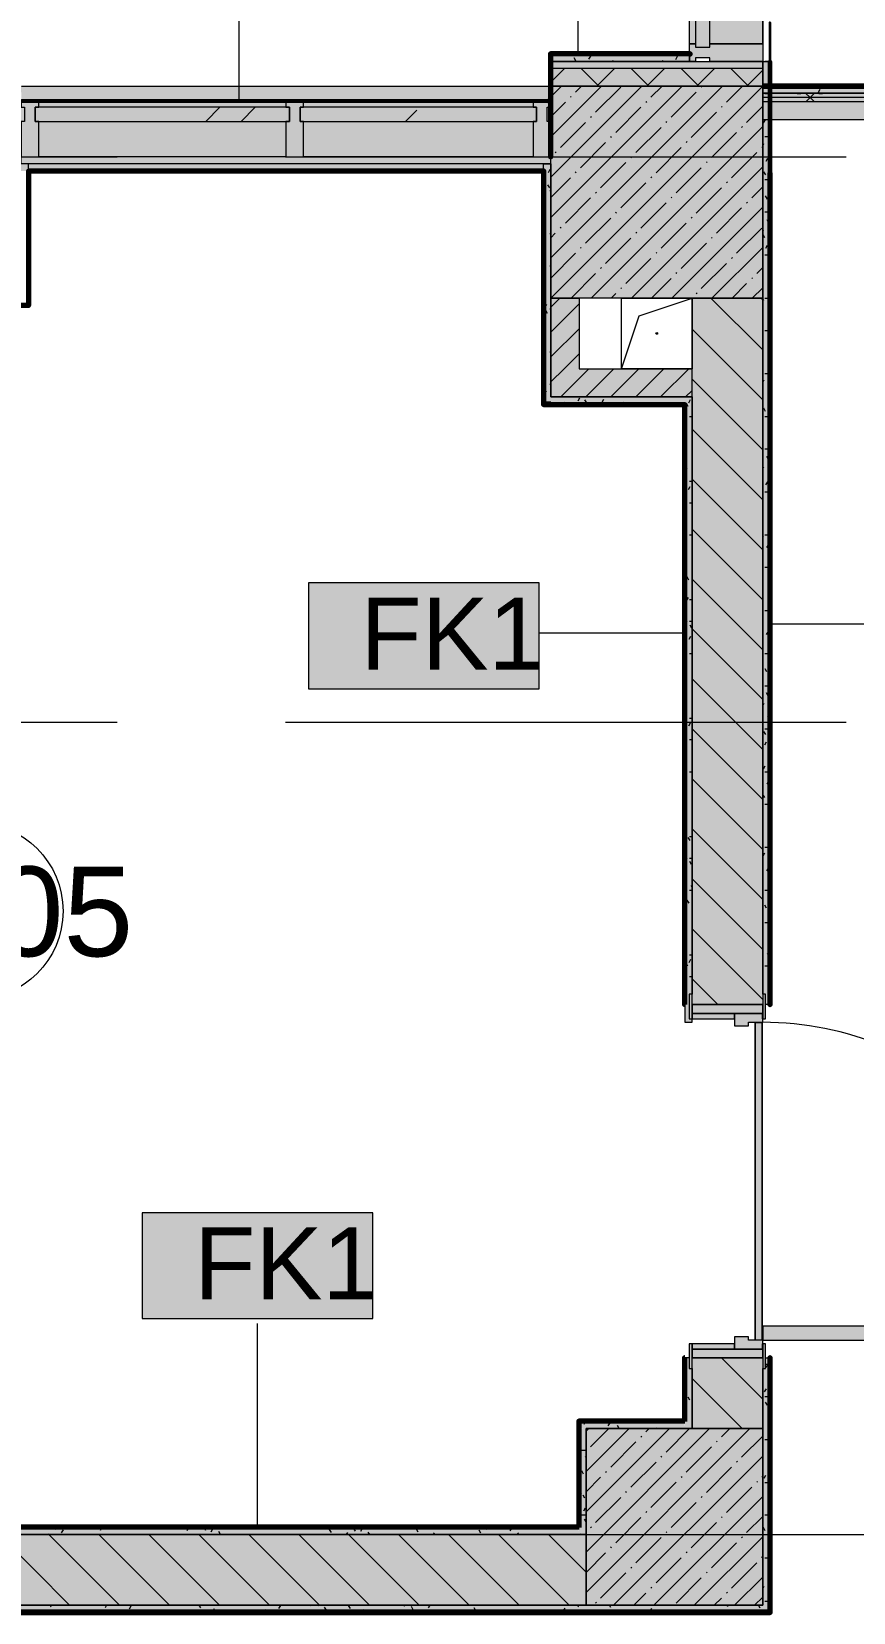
# Model space of a CAD drawing. Header units: millimetres. Extents: x -3817 to 677485, y -22715 to 103890.
# Drawn here: x 4933 to 7260, y 12791 to 17265 of the extents above; entities that cross this region are included whole.
import ezdxf

# ---------------------------------------------------------------- set-up
doc = ezdxf.new("R2010")
doc.units = ezdxf.units.MM
doc.layers.add('PDF _Геометрия', color=7, linetype='Continuous', true_color=0x1d1d1d)
doc.layers.add('PDF _Сплошная заливка', color=7, linetype='Continuous', true_color=0xffffff)
doc.layers.add('PDF _Текст', color=7, linetype='Continuous')
doc.styles.add('PDF GOST-Common', font='arial.ttf')

msp = doc.modelspace()

# ---------------------------------------------------------------- hatches: boundary and pattern name
at = {"layer": 'PDF _Сплошная заливка', "true_color": 0x383e42, "transparency": 33554559}
msp.add_hatch(color=250, dxfattribs=at).paths.add_polyline_path([(6796.3, 17231.3), (6813.3, 17231.3), (6813.3, 17886.3), (6796.3, 17886.3), (6796.3, 17746.3)])
at = {"layer": 'PDF _Сплошная заливка', "transparency": 33554559}
for points in [[(6813.3, 17221.3), (6853.3, 17221.3), (6853.3, 17896.3), (6813.3, 17896.3), (6813.3, 17746.3)], [(6853.3, 17181.3), (7003.3, 17181.3), (7003.3, 17231.3), (6853.3, 17231.3), (6853.3, 17221.3), (6813.3, 17221.3), (6813.3, 17231.3), (6796.3, 17231.3), (6796.3, 17181.3), (6813.3, 17181.3), (6813.3, 17191.3), (6853.3, 17191.3)], [(6734, 17181.3), (6796.3, 17181.3), (6796.3, 17201.3), (6402.3, 17201.3), (6403.3, 17181.3), (6665, 17181.3)], [(6774, 17111.3), (7003.3, 17112.3), (7003.3, 17161.3), (6402.3, 17161.3), (6403.3, 17111.3), (6734, 17111.3)], [(7003.3, 17161.3), (7003.3, 17181.3), (6403.3, 17181.3), (6403.3, 17161.3), (6853.3, 17161.3)], [(6803.3, 16511.3), (7003.3, 16511.3), (7003.3, 17111.3), (6403.3, 17111.3), (6403.3, 16511.3), (6665, 16511.3)], [(10061.7, 17091.3), (13833.3, 17091.3), (13833.3, 17111.3), (7003.3, 17111.3), (7003.3, 17091.3), (9382.4, 17091.3)], [(4953.3, 16911.3), (4953.3, 17011.3), (4943.3, 17011.3), (4943.3, 17051.3), (4953.3, 17051.3), (4953.3, 17068.3), (4903.3, 17068.3), (4903.3, 17051.3), (4913.3, 17051.3), (4913.3, 17011.3), (4903.3, 17011.3), (4903.3, 16911.3), (4943.3, 16911.3)], [(4953.3, 17011.3), (5663.3, 17011.3), (5663.3, 17051.3), (4943.3, 17051.3), (4943.3, 17011.3)], [(5306.3, 17051.3), (5653.3, 17051.3), (5653.3, 17068.3), (4953.3, 17068.3), (4953.3, 17051.3)], [(5653.3, 16911.3), (5703.3, 16911.3), (5703.3, 17011.3), (5693.3, 17011.3), (5693.3, 17051.3), (5703.3, 17051.3), (5703.3, 17068.3), (5653.3, 17068.3), (5653.3, 17051.3), (5663.3, 17051.3), (5663.3, 17011.3), (5653.3, 17011.3), (5653.3, 16998)], [(5703.3, 17011.3), (6363.3, 17011.3), (6363.3, 17051.3), (5693.3, 17051.3), (5693.3, 17011.3)], [(5985.7, 17051.3), (6353.3, 17051.3), (6353.3, 17068.3), (5703.3, 17068.3), (5703.3, 17051.3)], [(6403.3, 16911.3), (6402.3, 17011.3), (6393.3, 17011.3), (6393.3, 17051.3), (6402.3, 17051.3), (6402.3, 17068.3), (6353.3, 17068.3), (6353.3, 17051.3), (6363.3, 17051.3), (6363.3, 17011.3), (6353.3, 17011.3), (6353.3, 16911.3), (6402.3, 16911.3)], [(13833.3, 17078.8), (13833.3, 17091.3), (7003.3, 17091.3), (7003.3, 17078.8), (12099.8, 17078.8)], [(10061.7, 17066.3), (13833.3, 17066.3), (13833.3, 17078.8), (7003.3, 17078.8), (7003.3, 17066.3), (9382.4, 17066.3)], [(12099.8, 17016.3), (13833.3, 17016.3), (13833.3, 17066.3), (7003.3, 17066.3), (7003.3, 17016.3), (10741.1, 17016.3)], [(5306.3, 16911.3), (5653.3, 16911.3), (5653.3, 17011.3), (4953.3, 17011.3), (4953.3, 16911.3)], [(5306.3, 16871.3), (6382.3, 16871.3), (6382.3, 16891.3), (4923.3, 16891.3), (4924.3, 16871.3)], [(6383.3, 16211.3), (6403.3, 16211.3), (6402.3, 16871.3), (6383.3, 16870.3), (6383.3, 16231.3)], [(6803.3, 16231.3), (6803.3, 16311.3), (6403.3, 16311.3), (6403.3, 16231.3), (6723.3, 16231.3)], [(6803.3, 14471.3), (6803.3, 14541.3), (6795.3, 14541.3), (6795.3, 14471.3), (6799.3, 14471.3)], [(7003.3, 14471.3), (7011.3, 14471.3), (7011.3, 14541.3), (7003.3, 14541.3), (7003.3, 14486.3)], [(7903.3, 13561.4), (7903.3, 13601.4), (7003.3, 13601.4), (7003.3, 13561.4), (7023.3, 13561.4)], [(6795.3, 13481.3), (6803.3, 13481.3), (6803.3, 13551.4), (6795.3, 13551.4), (6795.3, 13511.4)], [(7003.3, 13511.4), (7001.7, 13536.3), (6803.3, 13536.3), (6803.3, 13511.4), (7001.7, 13511.4)], [(7004.1, 13481.3), (7011.3, 13481.3), (7011.3, 13551.4), (7003.3, 13551.4), (7003.3, 13481.3)], [(6782.3, 13311.4), (6783.3, 13311.4), (6782.3, 13331.3), (6483.3, 13331.3), (6483.3, 13311.4), (6665, 13311.4)], [(7003.3, 12791.3), (7023.3, 12791.3), (7023.3, 12811.3), (3783.3, 12811.3), (3783.3, 12791.3), (6665, 12791.3)]]:
    msp.add_hatch(color=256, dxfattribs=at).paths.add_polyline_path(points)
h = msp.add_hatch(color=256, dxfattribs=at)
h.paths.add_polyline_path([(7023.3, 16866), (7023.3, 17016.3), (7003.3, 17016.3), (7003.3, 16866)], flags=0)
h.paths.add_polyline_path([(7003.3, 17112.3), (7023.3, 17112.3), (7023.3, 17181.3), (7003.3, 17181.3), (7003.3, 17161.3)], flags=0)
h = msp.add_hatch(color=256, dxfattribs=at)
h.paths.add_polyline_path([(4129.4, 16891.3), (4303.3, 16891.3), (4303.3, 17111.3), (633.3, 17111.3), (633.3, 16891.3), (3947.7, 16891.3)], flags=0)
h.paths.add_polyline_path([(6402.3, 17011.3), (6403.3, 17011.3), (6402.3, 17051.3)], flags=0)
h.paths.add_polyline_path([(6402.3, 17068.3), (6403.3, 17068.3), (6402.3, 17111.3)], flags=0)
h = msp.add_hatch(color=256, dxfattribs=at)
h.paths.add_polyline_path([(4923.3, 16891.3), (6402.3, 16891.3), (6402.3, 16911.3), (4903.3, 16911.3), (4903.3, 16891.3), (4913.3, 16891.3)], flags=0)
h.paths.add_polyline_path([(6393.3, 17011.3), (6402.3, 17011.3), (6402.3, 17051.3), (6393.3, 17051.3)], flags=0)
h.paths.add_polyline_path([(4913.3, 17011.3), (4913.3, 17051.3), (4903.3, 17051.3), (4903.3, 17011.3)], flags=0)
h.paths.add_polyline_path([(5703.3, 17068.3), (6402.3, 17068.3), (6402.3, 17111.3), (4903.3, 17111.3), (4904.3, 17068.3), (5693.3, 17068.3)], flags=0)
h = msp.add_hatch(color=256, dxfattribs=at)
h.paths.add_polyline_path([(6383.3, 16871.3), (6403.3, 16871.3), (6402.3, 16891.3), (6382.3, 16891.3), (6382.3, 16871.3)], flags=0)
h.paths.add_polyline_path([(4923.3, 16871.3), (4923.3, 16891.3), (4903.3, 16891.3), (4903.3, 16871.3)], flags=0)
h = msp.add_hatch(color=256, dxfattribs=at)
h.paths.add_polyline_path([(7003.3, 12811.3), (7023.3, 12811.5), (7023.3, 13511.4), (7011.3, 13511.4), (7011.3, 13481.3), (7003.3, 13481.3), (7003.3, 13311.4)], flags=0)
h.paths.add_polyline_path([(7023.3, 14511.3), (7023.3, 16866), (7003.3, 16866), (7003.3, 14541.3), (7011.3, 14541.3), (7011.3, 14511.3)], flags=0)
h = msp.add_hatch(color=256, dxfattribs=at)
h.paths.add_polyline_path([(6803.3, 13311.4), (7003.3, 13311.4), (7003.3, 13511.4), (6803.3, 13511.4), (6803.3, 13481.3)], flags=0)
h.paths.add_polyline_path([(6803.3, 14511.3), (7003.3, 14511.3), (7003.3, 16511.3), (6803.3, 16511.3), (6803.3, 14541.3)], flags=0)
h = msp.add_hatch(color=256, dxfattribs=at)
h.paths.add_polyline_path([(6803.3, 13311.4), (6803.3, 13481.3), (6795.3, 13481.3), (6795.3, 13511.4), (6783.3, 13511.4), (6783.3, 13311.4)], flags=0)
h.paths.add_polyline_path([(6783.3, 14461.3), (6803.3, 14461.3), (6803.3, 14471.3), (6795.3, 14471.3), (6795.3, 14541.3), (6803.3, 14541.3), (6803.3, 16211.3), (6783.3, 16210.3), (6783.3, 14471.3)], flags=0)
h = msp.add_hatch(color=256, dxfattribs=at)
h.paths.add_polyline_path([(7003.3, 13536.3), (7001.7, 13561.4), (6963.3, 13561.4), (6963.3, 13571.3), (6923.3, 13571.3), (6923.3, 13536.3), (7001.7, 13536.3)], flags=0)
h.paths.add_polyline_path([(6947.3, 14451.3), (6963.3, 14451.3), (6963.3, 14461.3), (7003.3, 14461.3), (7003.3, 14486.3), (6923.3, 14486.3), (6923.3, 14451.3)], flags=0)

# ---------------------------------------------------------------- linework, layer by layer
at = {"layer": 'PDF _Геометрия', "color": 7, "lineweight": 9}
for points in [[(6813.3, 17886.3), (6813.3, 17231.3), (6796.3, 17231.3), (6796.3, 17886.3)], [(7003.3, 17886.3), (7003.3, 17231.3), (6853.3, 17231.3), (6853.3, 17886.3)], [(6402.3, 17111.3), (6403.3, 17111.3)], [(7003.3, 17111.3), (7003.3, 16866), (7003.3, 16511.3), (6403.3, 16511.3), (6403.3, 17111.3)], [(4953.3, 17068.3), (5653.3, 17068.3), (5653.3, 17051.3), (4953.3, 17051.3)], [(5703.3, 17068.3), (6353.3, 17068.3), (6353.3, 17051.3), (5703.3, 17051.3)], [(4953.3, 17011.3), (5653.3, 17011.3), (5653.3, 16911.3), (4953.3, 16911.3)], [(5703.3, 17011.3), (6353.3, 17011.3), (6353.3, 16911.3), (5703.3, 16911.3)], [(6803.3, 16511.3), (6803.3, 16311.3), (6603.3, 16311.3), (6603.3, 16511.3)], [(6370.3, 15704.8), (5717.1, 15704.8), (5717.1, 15404.8), (6370.3, 15404.8)], [(6981.7, 14460.4), (7001.7, 14460.4), (6981.7, 14460.4), (6981.7, 13561.4)], [(7001.7, 14460.4), (7001.7, 13561.4)], [(5899.9, 13922.5), (5246.7, 13922.5), (5246.7, 13622.5), (5899.9, 13622.5)], [(7003.3, 13311.4), (6503.3, 13311.4), (6503.3, 12811.3), (7003.3, 12811.3)]]:
    msp.add_lwpolyline(points, close=True, dxfattribs=at)
for points in [[(6796.3, 17231.3), (6796.3, 17886.3)], [(7003.3, 17231.3), (7003.3, 17886.3)], [(5520.7, 17073.6), (5520.7, 17508.5)], [(6480.6, 17203.6), (6480.6, 17508.5)], [(6796.3, 17201.3), (6415.3, 17201.3), (6403.3, 17201.3), (6403.3, 17202.3)], [(6403.3, 17161.3), (6403.3, 17181.3), (6402.3, 17181.3)], [(7003.3, 17161.3), (6403.3, 17161.3), (6402.3, 17161.3)], [(5653.3, 17068.3), (4953.3, 17068.3)], [(5426.6, 17011.3), (5466.6, 17051.3)], [(5526.6, 17011.3), (5566.6, 17051.3)], [(6353.3, 17068.3), (5703.3, 17068.3)], [(13833.3, 17078.8), (7003.3, 17078.8)], [(13833.3, 17066.3), (7003.3, 17066.3)], [(5992.3, 17011.3), (6024.4, 17043.4)], [(5653.3, 16911.3), (4953.3, 16911.3)], [(6353.3, 16911.3), (5703.3, 16911.3)], [(6603.3, 16311.3), (6653.3, 16461.3), (6803.3, 16511.3)], [(6803.3, 16231.3), (6803.3, 16311.3)], [(6403.3, 16211.3), (6783.3, 16211.3)], [(6783.3, 16210.3), (6783.3, 14511.3)], [(7023.8, 15589.1), (7434.7, 15589.1)], [(6782.8, 15562.9), (6370.3, 15562.9)], [(5573.3, 13031.9), (5573.3, 13608.6)], [(6783.3, 13511.4), (6783.3, 13332.3)], [(6782.3, 13331.3), (6483.3, 13331.3)], [(6483.3, 13311.4), (6483.3, 13032.3)], [(6483.3, 13031.3), (6482.3, 13031.3), (4324.3, 13031.3)]]:
    msp.add_lwpolyline(points, dxfattribs=at)
at = {"layer": 'PDF _Геометрия', "color": 7, "lineweight": 20}
for points in [[(6813.3, 17896.3), (6813.3, 17221.3), (6853.3, 17221.3), (6853.3, 17896.3)], [(6853.3, 17191.3), (6813.3, 17191.3), (6813.3, 17181.3), (6796.3, 17181.3), (6796.3, 17231.3), (6813.3, 17231.3), (6813.3, 17221.3), (6853.3, 17221.3), (6853.3, 17231.3), (7003.3, 17231.3), (7003.3, 17181.3), (6853.3, 17181.3)], [(4943.3, 17051.3), (4953.3, 17051.3), (4953.3, 17068.3), (4903.3, 17068.3), (4903.3, 17051.3), (4913.3, 17051.3), (4913.3, 17011.3), (4903.3, 17011.3), (4903.3, 16911.3), (4953.3, 16911.3), (4953.3, 17011.3), (4943.3, 17011.3)], [(4943.3, 17011.3), (5663.3, 17011.3), (5663.3, 17051.3), (4943.3, 17051.3)], [(5693.3, 17011.3), (5693.3, 17051.3), (5703.3, 17051.3), (5703.3, 17068.3), (5653.3, 17068.3), (5653.3, 17051.3), (5663.3, 17051.3), (5663.3, 17011.3), (5653.3, 17011.3), (5653.3, 16911.3), (5703.3, 16911.3), (5703.3, 17011.3)], [(5693.3, 17011.3), (6363.3, 17011.3), (6363.3, 17051.3), (5693.3, 17051.3)], [(6393.3, 17011.3), (6393.3, 17051.3), (6403.3, 17051.3), (6403.3, 17068.3), (6353.3, 17068.3), (6353.3, 17051.3), (6363.3, 17051.3), (6363.3, 17011.3), (6353.3, 17011.3), (6353.3, 16911.3), (6403.3, 16911.3), (6403.3, 17011.3)]]:
    msp.add_lwpolyline(points, close=True, dxfattribs=at)
at = {"layer": 'PDF _Геометрия', "color": 33, "lineweight": 30, "true_color": 0xd7a38a}
msp.add_lwpolyline([(7023.3, 17181.3), (7023.3, 17291.3), (7024.3, 17291.3), (7024.3, 17181.3)], dxfattribs=at)
at = {"layer": 'PDF _Геометрия', "color": 9, "lineweight": 9, "true_color": 0xc0c0c0}
for points in [[(6403.3, 17202.3), (6402.3, 17202.3), (6402.3, 17201.3), (6402.3, 17181.3)], [(6796.3, 17201.3), (6796.3, 17181.3), (6403.3, 17181.3), (7003.3, 17181.3), (7003.3, 17111.3), (6403.3, 17111.3)], [(4923.3, 16871.3), (6382.3, 16871.3), (6382.3, 16891.3), (6403.3, 16891.3), (6403.3, 16871.3), (6403.3, 16231.3), (6803.3, 16231.3), (6803.3, 16211.3), (6803.3, 14541.3), (6803.3, 16231.3), (6403.3, 16231.3), (6403.3, 16311.3), (6403.3, 16511.3), (6483.3, 16511.3), (6483.3, 16311.3), (6803.3, 16311.3), (6803.3, 16511.3), (7003.3, 16511.3), (7003.3, 14541.3), (7003.3, 16866), (7003.3, 17181.3), (7023.3, 17181.3), (7023.3, 16866), (7023.3, 14511.3), (7011.3, 14511.3)], [(6402.3, 17161.3), (6402.3, 17111.3)], [(4904.3, 17111.3), (6402.3, 17111.3), (6402.3, 17068.3)], [(13813.3, 17111.3), (13813.3, 16866), (13813.3, 16511.3), (13813.3, 16491.3), (13953.3, 16491.3), (13953.3, 16511.3), (13833.3, 16511.3), (13833.3, 16866), (13833.3, 17111.3), (7003.3, 17111.3)], [(6402.3, 17011.3), (6402.3, 17051.3)], [(7003.3, 17016.3), (13833.3, 17016.3)], [(6402.3, 16911.3), (6402.3, 16891.3), (4903.3, 16891.3), (4903.3, 16911.3)], [(6382.3, 16871.3), (6382.3, 16891.3), (4923.3, 16891.3), (4923.3, 16871.3)], [(6383.3, 16870.3), (6383.3, 16211.3), (6403.3, 16211.3)], [(6783.3, 14511.3), (6783.3, 14461.3), (6803.3, 14461.3), (6803.3, 14471.3)], [(6803.3, 14511.3), (7003.3, 14511.3)], [(7011.3, 13511.4), (7023.3, 13511.4), (7023.3, 12811.3), (7023.3, 12791.3), (3783.3, 12791.3), (3783.3, 12811.3), (3783.3, 13290.4)], [(6795.3, 13511.4), (6783.3, 13511.4)], [(7003.3, 13511.4), (6803.3, 13511.4)], [(6483.3, 13331.3), (6483.3, 13311.4)]]:
    msp.add_lwpolyline(points, dxfattribs=at)
at = {"layer": 'PDF _Геометрия', "color": 231, "lineweight": 70, "true_color": 0xff80c0}
for points in [[(6796.3, 17201.3), (6798.3, 17201.3), (6798.3, 17202.3), (6403.3, 17202.3), (6402.3, 17202.3), (6402.3, 17201.3), (6402.3, 17181.3), (6402.3, 17161.3), (6402.3, 17111.3), (6402.3, 17069.3)], [(6402.3, 17068.3), (6402.3, 16911.3), (6403.3, 16911.3), (6403.3, 17111.3)], [(7003.3, 17112.3), (13813.3, 17112.3), (13833.3, 17112.3)], [(7003.3, 17111.3), (13813.3, 17111.3)], [(6403.3, 16211.3), (6383.3, 16211.3), (6383.3, 16870.3), (4924.3, 16870.3), (4924.3, 16490.3), (4923.3, 16490.3), (3352.3, 16490.3), (3352.3, 16491.3), (3352.3, 16870.3), (704.3, 16870.3), (704.3, 16320.3), (703.3, 16320.3), (703.3, 16341.3)], [(4923.3, 16871.3), (6382.3, 16871.3), (6382.3, 16211.3), (6382.3, 16210.3), (6782.3, 16210.3), (6782.3, 14511.3), (6783.3, 14511.3)], [(7023.3, 16866), (7023.3, 14511.3), (7024.3, 14511.3), (7024.3, 16866)], [(6483.3, 13032.3), (4324.3, 13032.3), (4324.3, 13531.3), (4324.3, 13532.3), (374.3, 13532.3), (374.3, 16320.3), (633.3, 16320.3)], [(3782.3, 13291.3), (3782.3, 12791.3), (3782.3, 12790.4), (7024.3, 12790.4), (7024.3, 12791.3), (7024.3, 13511.4), (7023.3, 13511.4), (7023.3, 12791.3), (3783.3, 12791.3), (3783.3, 13291.3)], [(6783.3, 13511.4), (6782.3, 13511.4), (6782.3, 13331.3)], [(6783.3, 13332.3), (6483.3, 13332.3), (6482.3, 13332.3), (6482.3, 13031.3)], [(6483.3, 13311.4), (6483.3, 13331.3)]]:
    msp.add_lwpolyline(points, dxfattribs=at)
at = {"layer": 'PDF _Геометрия', "color": 231, "lineweight": 9, "true_color": 0xff80c0}
for points in [[(6403.3, 17202.3), (6403.3, 17201.3), (6415.3, 17201.3), (6796.3, 17201.3)], [(6383.3, 16870.3), (6383.3, 16871.3)], [(6783.3, 14511.3), (6783.3, 16210.3), (6783.3, 16211.3), (6403.3, 16211.3)], [(4323.3, 13511.4), (4323.3, 13044.4), (4323.3, 13031.3), (4324.3, 13031.3), (6482.3, 13031.3), (6483.3, 13031.3), (6483.3, 13032.3)], [(6483.3, 13331.3), (6782.3, 13331.3), (6783.3, 13331.3), (6783.3, 13332.3), (6783.3, 13511.4)], [(6482.3, 13031.3), (6483.3, 13031.3), (6483.3, 13032.3), (6483.3, 13311.4)], [(6782.3, 13331.3), (6783.3, 13331.3)]]:
    msp.add_lwpolyline(points, dxfattribs=at)
at = {"layer": 'PDF _Геометрия', "color": 253, "lineweight": 9, "true_color": 0x9b9b9b}
for points in [[(6430.7, 17181.8), (6440.8, 17181.8)], [(6474.2, 17182.5), (6469.2, 17191.2)], [(6515.4, 17195.8), (6510.4, 17187.1)], [(6522.1, 17181.8), (6532.2, 17181.8)], [(6553.9, 17201.3), (6552, 17198.2)], [(6580.4, 17181.3), (6578.8, 17184.1)], [(6705, 17181.8), (6715.1, 17181.8)], [(6719.5, 17183.5), (6718.3, 17181.3)], [(6761.2, 17194.7), (6756.1, 17186)], [(7009.8, 17181.8), (7019.9, 17181.8)], [(7165.3, 17102.1), (7160.3, 17093.4)], [(7205.8, 17111.3), (7201.9, 17104.6)], [(7257.1, 17106.5), (7254.3, 17111.3)], [(7023.3, 17084.9), (7021.6, 17087.8)], [(7101.3, 17090.4), (7111.3, 17090.4)], [(7162.2, 17090.4), (7172.3, 17090.4)], [(7009.9, 17015.9), (7004.9, 17007.2)], [(7009.8, 16968.5), (7019.9, 16968.5)], [(7005.8, 16947.9), (7003.3, 16943.4)], [(6400.6, 16874.9), (6398.5, 16871.3), (6395.6, 16866.2)], [(7017, 16906.2), (7011.9, 16897.5)], [(7023.3, 16902), (7018.6, 16910.1)], [(6400.2, 16823), (6395.2, 16831.7)], [(7012.5, 16859.7), (7008.8, 16866), (7007.4, 16868.4)], [(7009.8, 16846.5), (7019.9, 16846.5)], [(6400.2, 16816.1), (6403.3, 16816.1)], [(7016.6, 16791.7), (7011.5, 16800.4)], [(7009.8, 16755.1), (7019.9, 16755.1)], [(6400.2, 16694.1), (6403.3, 16694.1)], [(7004.7, 16702.1), (7003.3, 16699.6)], [(7009.5, 16682), (7004.5, 16690.7)], [(7020.6, 16723.7), (7015.6, 16732.4)], [(7015.9, 16660.5), (7010.9, 16651.8)], [(6386, 16603.6), (6383.3, 16608.4)], [(6384.3, 16602.8), (6383.3, 16601.1)], [(6400.2, 16602.7), (6403.3, 16602.7)], [(7009.8, 16633.2), (7019.9, 16633.2)], [(7023.3, 16612.3), (7022, 16610.1)], [(7009.8, 16511.3), (7019.9, 16511.3)], [(6391.3, 16493.1), (6386.3, 16484.4)], [(6394.2, 16467.6), (6389.2, 16476.3)], [(6400.2, 16480.8), (6403.3, 16480.8)], [(7006.5, 16504.3), (7003.3, 16509.9)], [(7009.8, 16419.8), (7019.9, 16419.8)], [(7023.3, 16414.3), (7020.8, 16418.6)], [(6400.2, 16358.9), (6403.3, 16358.9)], [(7009.8, 16297.9), (7019.9, 16297.9)], [(6390.2, 16247.4), (6385.2, 16238.7)], [(6400.2, 16267.4), (6403.3, 16267.4)], [(7006.6, 16278.7), (7003.3, 16272.9)], [(6443, 16216.9), (6439.8, 16211.3)], [(6484.7, 16228.1), (6479.6, 16219.4)], [(6505, 16214.8), (6499.9, 16223.5)], [(6542.1, 16211.3), (6541.6, 16212.3)], [(6552.7, 16224), (6547.7, 16215.3)], [(6612.5, 16211.3), (6609.6, 16216.4)], [(6792.3, 16204.7), (6788.5, 16211.3), (6787.3, 16213.4)], [(6798.4, 16222.9), (6793.4, 16214.2)], [(7011.7, 16190.5), (7006.6, 16199.3)], [(6796.5, 16176), (6803.3, 16176)], [(7009.8, 16176), (7019.9, 16176)], [(6785.3, 16095), (6783.3, 16098.5)], [(7009.8, 16084.5), (7019.9, 16084.5)], [(7019.8, 16054.5), (7014.8, 16063.2)], [(6789.3, 16027), (6784.3, 16035.7)], [(7005.5, 16032.9), (7003.3, 16029)], [(6797.3, 15977.2), (6792.3, 15968.5)], [(6796.5, 15993.1), (6803.3, 15993.1)], [(7016.7, 15991.3), (7011.7, 15982.6)], [(6796.5, 15932.1), (6803.3, 15932.1)], [(7009.8, 15962.6), (7019.9, 15962.6)], [(6796.5, 15840.7), (6803.3, 15840.7)], [(7005.7, 15835.1), (7003.3, 15839.4)], [(7009.8, 15840.7), (7019.9, 15840.7)], [(7023.3, 15880.8), (7018.7, 15872.9)], [(7019.7, 15813.6), (7014.6, 15804.9)], [(6785.1, 15773.1), (6783.3, 15769.9)], [(6794.5, 15713.2), (6789.5, 15721.9)], [(7009.8, 15749.3), (7019.9, 15749.3)], [(6792.2, 15663.4), (6787.1, 15654.7)], [(6796.5, 15657.8), (6803.3, 15657.8)], [(7009.8, 15627.3), (7019.9, 15627.3)], [(6788.1, 15595.4), (6783.3, 15587)], [(6796.5, 15596.9), (6803.3, 15596.9)], [(6802.7, 15577.2), (6797.7, 15585.9)], [(6799.2, 15553.7), (6794.2, 15545)], [(7018.6, 15567.9), (7013.5, 15559.2)], [(6796.5, 15505.4), (6803.3, 15505.4)], [(7009.8, 15505.4), (7019.9, 15505.4)], [(7023.3, 15499.9), (7021.1, 15503.7)], [(7015, 15453.3), (7009.9, 15462)], [(7009.8, 15414), (7019.9, 15414)], [(7019, 15385.3), (7014, 15394)], [(6787, 15349.6), (6783.3, 15343.2)], [(6788.5, 15357.8), (6783.5, 15366.5)], [(7006.3, 15363.8), (7003.3, 15358.5)], [(6798.1, 15308), (6793.1, 15299.3)], [(6796.5, 15322.5), (6803.3, 15322.5)], [(7023.1, 15317.3), (7018.1, 15326)], [(6796.5, 15261.6), (6803.3, 15261.6)], [(7012, 15275.6), (7006.9, 15284.3)], [(7009.8, 15292.1), (7019.9, 15292.1)], [(7013.4, 15254.1), (7008.4, 15245.4)], [(6796.5, 15170.1), (6803.3, 15170.1)], [(7004.9, 15166), (7003.3, 15168.8)], [(7009.3, 15186.1), (7004.3, 15177.4)], [(7009.8, 15170.1), (7019.9, 15170.1)], [(7020.5, 15144.4), (7015.4, 15135.7)], [(7009, 15097.9), (7004, 15106.6)], [(7009.8, 15078.7), (7019.9, 15078.7)], [(6797.8, 14976), (6792.8, 14984.7)], [(6796.5, 14987.3), (6803.3, 14987.3)], [(7009.8, 14956.8), (7019.9, 14956.8)], [(6788.9, 14926.2), (6783.9, 14917.5)], [(6796.5, 14926.3), (6803.3, 14926.3)], [(6801.9, 14908), (6796.9, 14916.7)], [(7008.2, 14940.3), (7003.3, 14931.7)], [(7019.4, 14898.7), (7014.3, 14890)], [(6796.5, 14834.9), (6803.3, 14834.9)], [(6803.3, 14844.6), (6800.9, 14848.7)], [(7009.8, 14834.9), (7019.9, 14834.9)], [(6794.8, 14798.3), (6789.8, 14807)], [(7014.2, 14784.2), (7009.1, 14792.9)], [(6783.7, 14756.7), (6783.3, 14757.4)], [(7009.8, 14743.4), (7019.9, 14743.4)], [(6787.7, 14688.6), (6783.3, 14696.4)], [(6787.8, 14680.5), (6783.3, 14672.6)], [(6798.9, 14638.8), (6793.9, 14630.1)], [(6796.5, 14652), (6803.3, 14652)], [(7022.3, 14648.1), (7017.3, 14656.8)], [(6791.8, 14620.6), (6786.8, 14629.3)], [(6796.5, 14591), (6803.3, 14591)], [(7009.8, 14621.5), (7019.9, 14621.5)], [(7011.3, 13493.7), (7019.9, 13493.7)], [(7016.9, 13492.3), (7011.9, 13483.6)], [(7012.8, 13424.3), (7007.8, 13415.6)], [(6797.3, 13391.9), (6792.3, 13400.6)], [(7009.8, 13402.3), (7019.9, 13402.3)], [(7016.6, 13377.8), (7011.6, 13386.5)], [(7023.3, 13381.4), (7018.9, 13373.9)], [(6786.1, 13350.3), (6783.3, 13355.3)], [(6501.6, 13331.3), (6497, 13323.3)], [(6570.1, 13328), (6565, 13319.3)], [(6597.3, 13311.6), (6592.3, 13320.4)], [(6703, 13311.4), (6701.9, 13313.3)], [(6491.7, 13249.9), (6501.7, 13249.9)], [(7009.8, 13280.4), (7019.9, 13280.4)], [(7023.3, 13244.4), (7019.8, 13250.4)], [(6503.3, 13230.7), (6501.9, 13233)], [(6495.8, 13182.7), (6490.8, 13191.4)], [(7011.7, 13178.6), (7006.7, 13169.8)], [(7009.8, 13158.5), (7019.9, 13158.5)], [(6489.8, 13127.9), (6484.7, 13119.2)], [(6499.9, 13114.6), (6494.8, 13123.3)], [(7022.9, 13136.9), (7017.8, 13128.2)], [(6491.7, 13067), (6501.7, 13067)], [(6500.9, 13086.3), (6495.9, 13077.6)], [(7009.8, 13067), (7019.9, 13067)], [(5003.1, 13024.8), (4999.4, 13031.3)], [(5022.4, 13024.8), (5017.4, 13016.1)], [(5061.4, 13031.3), (5059, 13027.3)], [(5131.8, 13031.3), (5127.1, 13023.2)], [(5316.9, 13030), (5316.1, 13031.3)], [(5377.8, 13030.8), (5372.8, 13022.1)], [(5426.6, 13022.9), (5421.7, 13031.3)], [(5445.9, 13026.7), (5440.8, 13018)], [(5562.6, 13031.1), (5562.5, 13031.3)], [(5740.3, 13028.1), (5738.5, 13031.3)], [(5782, 13016.9), (5777, 13025.6)], [(5850, 13021), (5845, 13029.7)], [(5869.3, 13028.6), (5864.3, 13019.9)], [(5906.1, 13031.3), (5905.9, 13031.1)], [(5976.5, 13031.3), (5973.9, 13027)], [(6027.7, 13018), (6022.7, 13026.7)], [(6205.4, 13015), (6200.4, 13023.7)], [(6222.8, 13031.3), (6219.7, 13025.9)], [(6292.7, 13030.5), (6287.7, 13021.8)], [(6503.3, 13047.8), (6498.9, 13055.3)], [(7010.7, 13022.4), (7005.6, 13031.1)], [(4980.8, 13013.7), (4979.4, 13011.4)], [(5226.5, 13012.6), (5225.8, 13011.4)], [(5468.2, 13011.7), (5463.2, 13020.4)], [(5827.7, 13017.5), (5824.1, 13011.4)], [(5890.8, 13011.4), (5886.6, 13018.5)], [(6073.4, 13016.4), (6070.5, 13011.4)], [(6141.4, 13012.3), (6140.9, 13011.4)], [(6242.7, 13011.4), (6242, 13012.6)], [(6313.1, 13011.4), (6310.1, 13016.7)], [(6489.1, 13011.4), (6487.8, 13013.7)], [(7009.8, 12945.1), (7019.9, 12945.1)], [(7006.5, 12864.8), (7003.3, 12859.1)], [(4989, 12805.4), (4985.6, 12811.3)], [(5145.5, 12811.3), (5141.2, 12803.9)], [(5214.3, 12808.5), (5209.2, 12799.8)], [(5302.8, 12810.6), (5302.3, 12811.3)], [(5412.4, 12803.6), (5407.9, 12811.3)], [(5454.1, 12792.4), (5449, 12801.1)], [(5596.1, 12799.2), (5591.5, 12791.3)], [(5637.7, 12810.4), (5632.7, 12801.7)], [(5726.2, 12808.7), (5724.7, 12811.3)], [(5743.9, 12811.3), (5742.4, 12808.8)], [(5767.8, 12797.6), (5762.8, 12806.3)], [(5835.9, 12801.7), (5830.8, 12810.4)], [(5841.8, 12798.1), (5837.9, 12791.3)], [(5877, 12791.3), (5872.5, 12799.2)], [(5990.2, 12811.3), (5988.1, 12807.7)], [(6013.6, 12798.7), (6008.5, 12807.4)], [(6060.6, 12811.3), (6056.1, 12803.6)], [(6191.3, 12795.7), (6186.2, 12804.4)], [(6299.4, 12791.3), (6295.9, 12797.3)], [(6443, 12803), (6437.9, 12794.3)], [(6483, 12811.3), (6479.6, 12805.5)], [(6573.1, 12804.9), (6569.4, 12811.3)], [(6688.7, 12801.9), (6683.7, 12793.2)], [(6756.7, 12797.8), (6753, 12791.3)], [(6886.8, 12810.1), (6886.1, 12811.3)], [(6905.3, 12811.3), (6903, 12807.4)], [(6996.5, 12803), (6991.7, 12811.3)], [(7009.8, 12823.2), (7019.9, 12823.2)], [(4967.7, 12792.7), (4977.7, 12792.7)], [(4994.9, 12794.3), (4993.2, 12791.3)], [(5059.1, 12792.7), (5069.2, 12792.7)], [(5067.5, 12791.3), (5067.2, 12791.8)], [(5242, 12792.7), (5252, 12792.7)], [(5333.4, 12792.7), (5343.5, 12792.7)], [(5394.4, 12792.7), (5404.4, 12792.7)], [(5546.8, 12792.7), (5556.8, 12792.7)], [(5638.2, 12792.7), (5648.3, 12792.7)], [(5729.7, 12792.7), (5739.7, 12792.7)], [(5909.8, 12794.1), (5908.3, 12791.3)], [(5912.5, 12792.7), (5922.6, 12792.7)], [(6004, 12792.7), (6014, 12792.7)], [(6064.9, 12792.7), (6075, 12792.7)], [(6155.6, 12793), (6154.7, 12791.3)], [(6217.3, 12792.7), (6227.4, 12792.7)], [(6229, 12791.3), (6227.9, 12793.2)], [(6308.8, 12792.7), (6318.8, 12792.7)], [(6400.2, 12792.7), (6410.3, 12792.7)], [(6475.3, 12791.3), (6473.6, 12794.3)], [(6583.1, 12792.7), (6593.2, 12792.7)], [(6674.5, 12792.7), (6684.6, 12792.7)], [(6735.5, 12792.7), (6745.6, 12792.7)], [(6887.9, 12792.7), (6898, 12792.7)], [(6979.3, 12792.7), (6989.4, 12792.7)], [(7002.5, 12796.8), (6999.3, 12791.3)]]:
    msp.add_lwpolyline(points, dxfattribs=at)
at = {"layer": 'PDF _Геометрия', "lineweight": 9}
for points in [[(6402.3, 17121.3), (6442.3, 17161.3)], [(6539.3, 17111.3), (6489.3, 17161.3)], [(6533.7, 17111.3), (6583.7, 17161.3)], [(6680.7, 17111.3), (6630.7, 17161.3)], [(6675.1, 17111.3), (6725.1, 17161.3)], [(6822.2, 17111.3), (6772.2, 17161.3)], [(6816.6, 17111.3), (6866.6, 17161.3)], [(6963.6, 17111.3), (6913.6, 17161.3)], [(6958, 17111.3), (7003.3, 17156.6)], [(6402.3, 17080.2), (6403.3, 17081.2), (6433.4, 17111.3)], [(6402.3, 16966.2), (6403.3, 16967.2), (6547.4, 17111.3)], [(6403.3, 16853.1), (6661.5, 17111.3)], [(6403.3, 16739.1), (6775.5, 17111.3)], [(6403.3, 16625), (6889.6, 17111.3)], [(6403.6, 16511.3), (7003.3, 17111)], [(6473.2, 17094.2), (6490.4, 17111.3)], [(6530.2, 17037.1), (6601.5, 17108.4)], [(6687, 17079.9), (6718.5, 17111.3)], [(6744.1, 17022.9), (6815.4, 17094.2)], [(6829.6, 17108.4), (6832, 17110.8)], [(6900.9, 17065.6), (6946.6, 17111.3)], [(6402.3, 17023.2), (6403.3, 17024.2), (6444.7, 17065.6)], [(6458.9, 17079.9), (6461.3, 17082.3)], [(6587.3, 16980.1), (6658.5, 17051.4)], [(6672.8, 17065.6), (6675.2, 17068)], [(6886.6, 17051.4), (6889, 17053.8)], [(6957.9, 17008.6), (7003.3, 17054)], [(7150, 17066.3), (7137.5, 17078.8), (7125, 17091.3)], [(7125.1, 17066.3), (7137.6, 17078.8), (7150.1, 17091.3)], [(6430.4, 16937.3), (6501.7, 17008.6)], [(6516, 17022.9), (6518.3, 17025.2)], [(6729.8, 17008.6), (6732.2, 17011)], [(6801.1, 16965.9), (6872.4, 17037.1)], [(6517.7, 16511.3), (7003.3, 16996.9)], [(6573, 16965.9), (6575.4, 16968.2)], [(6644.3, 16923.1), (6715.6, 16994.4)], [(6858.1, 16908.8), (6929.4, 16980.1)], [(6943.7, 16994.4), (6946, 16996.7)], [(6416.2, 16923.1), (6418.5, 16925.5)], [(6487.5, 16880.3), (6558.7, 16951.6)], [(6701.3, 16866.1), (6772.6, 16937.3)], [(6786.8, 16951.6), (6789.2, 16954)], [(6915.1, 16851.8), (6986.4, 16923.1)], [(7000.7, 16937.3), (7003.1, 16939.7)], [(6544.5, 16823.3), (6615.8, 16894.6)], [(6630, 16908.8), (6632.4, 16911.2)], [(6631.7, 16511.3), (7003.3, 16882.9)], [(6758.3, 16809), (6829.6, 16880.3)], [(6843.9, 16894.6), (6846.2, 16896.9)], [(6403.3, 16796.1), (6458.9, 16851.8)], [(6473.2, 16866.1), (6475.6, 16868.4)], [(6601.5, 16766.3), (6672.8, 16837.5)], [(6687, 16851.8), (6689.4, 16854.2)], [(6900.9, 16837.5), (6903.3, 16839.9)], [(6972.2, 16794.8), (7003.3, 16825.9)], [(6444.7, 16723.5), (6516, 16794.8)], [(6530.2, 16809), (6532.6, 16811.4)], [(6658.5, 16709.2), (6729.8, 16780.5)], [(6744.1, 16794.8), (6746.4, 16797.1)], [(6815.4, 16752), (6886.6, 16823.3)], [(6957.9, 16780.5), (6960.3, 16782.9)], [(6501.7, 16666.5), (6573, 16737.8)], [(6587.3, 16752), (6589.6, 16754.4)], [(6745.8, 16511.3), (7003.3, 16768.8)], [(6801.1, 16737.8), (6803.5, 16740.1)], [(6872.4, 16695), (6943.7, 16766.3)], [(6403.3, 16682.1), (6416.2, 16695)], [(6430.4, 16709.2), (6432.8, 16711.6)], [(6644.3, 16695), (6646.6, 16697.4)], [(6715.6, 16652.2), (6786.8, 16723.5)], [(6929.4, 16638), (7000.7, 16709.2)], [(6487.5, 16652.2), (6489.8, 16654.6)], [(6558.7, 16609.4), (6630, 16680.7)], [(6772.6, 16595.2), (6843.9, 16666.5)], [(6858.1, 16680.7), (6860.5, 16683.1)], [(6859.8, 16511.3), (7003.3, 16654.8)], [(6403.3, 16568), (6473.2, 16638)], [(6615.8, 16552.4), (6687, 16623.7)], [(6701.3, 16638), (6703.7, 16640.3)], [(6829.6, 16538.2), (6900.9, 16609.4)], [(6915.1, 16623.7), (6917.5, 16626.1)], [(6460.6, 16511.3), (6530.2, 16580.9)], [(6544.5, 16595.2), (6546.9, 16597.6)], [(6688.7, 16511.3), (6744.1, 16566.7)], [(6758.3, 16580.9), (6760.7, 16583.3)], [(6972.2, 16566.7), (6974.5, 16569)], [(6986.4, 16580.9), (7003.3, 16597.8)], [(6403.3, 16485.9), (6428.7, 16511.3)], [(6574.7, 16511.3), (6587.3, 16523.9)], [(6601.5, 16538.2), (6603.9, 16540.5)], [(6815.4, 16523.9), (6817.7, 16526.3)], [(7003.3, 16364.6), (6856.5, 16511.3)], [(6916.8, 16511.3), (6957.9, 16552.4)], [(6973.9, 16511.3), (7003.3, 16540.7)], [(7003.3, 16506), (6997.9, 16511.3)], [(6403.3, 16415.2), (6483.3, 16495.2)], [(6403.3, 16344.5), (6483.3, 16424.5)], [(7003.3, 16223.1), (6803.3, 16423.1)], [(6403.3, 16273.8), (6440.8, 16311.3), (6483.3, 16353.8)], [(6431.5, 16231.3), (6511.5, 16311.3)], [(6502.2, 16231.3), (6582.2, 16311.3)], [(6573, 16231.3), (6653, 16311.3)], [(6643.7, 16231.3), (6723.7, 16311.3)], [(6714.4, 16231.3), (6794.4, 16311.3)], [(6785.1, 16231.3), (6803.3, 16249.5)], [(7003.3, 16081.7), (6803.3, 16281.7)], [(7003.3, 15940.3), (6803.3, 16140.3)], [(7003.3, 15798.9), (6803.3, 15998.9)], [(7003.3, 15657.4), (6803.3, 15857.4)], [(7003.3, 15516), (6803.3, 15716)], [(7003.3, 15374.6), (6803.3, 15574.6)], [(7003.3, 15233.2), (6803.3, 15433.2)], [(7003.3, 15091.8), (6803.3, 15291.8)], [(7003.3, 14950.3), (6803.3, 15150.3)], [(7003.3, 14808.9), (6803.3, 15008.9)], [(7003.3, 14667.5), (6803.3, 14867.5)], [(7003.3, 14526.1), (6803.3, 14726.1)], [(6876.6, 14511.3), (6803.3, 14584.7)], [(7003.3, 13394.7), (6886.6, 13511.4)], [(6945.2, 13311.4), (6803.3, 13453.3)], [(6503.3, 13303.6), (6511, 13311.4)], [(6503.3, 13189.5), (6625.1, 13311.4)], [(6503.3, 13075.5), (6739.1, 13311.4)], [(6503.3, 12961.4), (6853.2, 13311.4)], [(6503.3, 12847.4), (6967.2, 13311.4)], [(6516, 13259.3), (6568.1, 13311.4)], [(6658.5, 13287.8), (6660.9, 13290.1)], [(6672.8, 13302), (6682.1, 13311.4)], [(6729.8, 13245), (6796.2, 13311.4)], [(6803.8, 13311.4), (6803.3, 13311.9)], [(6886.6, 13287.8), (6910.2, 13311.4)], [(6943.7, 13230.7), (7003.3, 13290.3)], [(6503.3, 13246.5), (6504.1, 13247.4)], [(6573, 13202.2), (6644.3, 13273.5)], [(6786.8, 13188), (6858.1, 13259.3)], [(6872.4, 13273.5), (6874.7, 13275.9)], [(6581.3, 12811.3), (7003.3, 13233.3)], [(6630, 13145.2), (6701.3, 13216.5)], [(6715.6, 13230.7), (6717.9, 13233.1)], [(6843.9, 13130.9), (6915.1, 13202.2)], [(6929.4, 13216.5), (6931.8, 13218.9)], [(6503.3, 13132.5), (6544.5, 13173.7)], [(6558.7, 13188), (6561.1, 13190.3)], [(6687, 13088.2), (6758.3, 13159.5)], [(6772.6, 13173.7), (6775, 13176.1)], [(6986.4, 13159.5), (6988.8, 13161.8)], [(7000.7, 13173.7), (7003.3, 13176.3)], [(6530.2, 13045.4), (6601.5, 13116.7)], [(6615.8, 13130.9), (6618.1, 13133.3)], [(6695.3, 12811.3), (7003.3, 13119.3)], [(6829.6, 13116.7), (6832, 13119.1)], [(6900.9, 13073.9), (6972.2, 13145.2)], [(6672.8, 13073.9), (6675.2, 13076.3)], [(6744.1, 13031.2), (6815.4, 13102.4)], [(6516, 13031.2), (6518.3, 13033.5)], [(6587.3, 12988.4), (6658.5, 13059.7)], [(6801.1, 12974.1), (6872.4, 13045.4)], [(6886.6, 13059.7), (6889, 13062)], [(6957.9, 13016.9), (7003.3, 13062.2)], [(5041, 12811.3), (4841, 13011.4)], [(5182.5, 12811.3), (4982.5, 13011.4)], [(5323.9, 12811.3), (5123.9, 13011.4)], [(5465.3, 12811.3), (5265.3, 13011.4)], [(5606.7, 12811.3), (5406.7, 13011.4)], [(5748.1, 12811.3), (5548.1, 13011.4)], [(5889.6, 12811.3), (5689.6, 13011.4)], [(6031, 12811.3), (5831, 13011.4)], [(6172.4, 12811.3), (5972.4, 13011.4)], [(6313.8, 12811.3), (6113.8, 13011.4)], [(6455.2, 12811.3), (6255.2, 13011.4)], [(6503.3, 12904.8), (6396.7, 13011.4)], [(6573, 12974.1), (6575.4, 12976.5)], [(6644.3, 12931.4), (6715.6, 13002.6)], [(6729.8, 13016.9), (6732.2, 13019.3)], [(6809.4, 12811.3), (7003.3, 13005.2)], [(6858.1, 12917.1), (6929.4, 12988.4)], [(6943.7, 13002.6), (6946, 13005)], [(6503.3, 12904.4), (6558.7, 12959.9)], [(6701.3, 12874.3), (6772.6, 12945.6)], [(6786.8, 12959.9), (6789.2, 12962.2)], [(6915.1, 12860.1), (6986.4, 12931.4)], [(7000.7, 12945.6), (7003.1, 12948)], [(6544.5, 12831.6), (6615.8, 12902.8)], [(6630, 12917.1), (6632.4, 12919.5)], [(6758.3, 12817.3), (6829.6, 12888.6)], [(6843.9, 12902.8), (6846.2, 12905.2)], [(6923.4, 12811.3), (7003.3, 12891.2)], [(6638.3, 12811.3), (6672.8, 12845.8)], [(6687, 12860.1), (6689.4, 12862.4)], [(6900.9, 12845.8), (6903.3, 12848.2)], [(6530.2, 12817.3), (6532.6, 12819.7)], [(6866.4, 12811.3), (6886.6, 12831.6)], [(6980.5, 12811.3), (7003.3, 12834.1)]]:
    msp.add_lwpolyline(points, dxfattribs=at)
at = {"layer": 'PDF _Геометрия', "color": 231, "lineweight": 53, "true_color": 0xff80c0}
for points in [[(7023.3, 16866), (7023.3, 17181.3), (7024.3, 17181.3), (7024.3, 16866)], [(6398.3, 17069.3), (6398.3, 17068.3), (4906.5, 17068.3), (4906.5, 17069.3)]]:
    msp.add_lwpolyline(points, close=True, dxfattribs=at)
at = {"layer": 'PDF _Геометрия', "color": 231, "lineweight": 70, "true_color": 0xff80c0}
msp.add_lwpolyline([(6402.3, 17069.3), (6398.3, 17069.3), (6398.3, 17068.3), (6402.3, 17068.3)], close=True, dxfattribs=at)
at = {"layer": 'PDF _Геометрия', "color": 9, "lineweight": 9, "true_color": 0xc0c0c0}
for points in [[(13833.3, 17091.3), (7003.3, 17091.3)], [(4303.3, 13031.3), (4303.3, 13011.4), (6483.3, 13011.4), (6503.3, 13011.4), (6503.3, 13311.4), (6783.3, 13311.4), (6803.3, 13311.4), (6803.3, 13481.3), (6803.3, 13311.4), (7003.3, 13311.4), (7003.3, 13481.3), (7003.3, 12811.3), (3803.3, 12811.3), (3803.3, 13311.4), (4303.3, 13311.4)], [(6503.3, 13011.4), (4303.3, 13011.4), (4303.3, 12811.3), (6503.3, 12811.3)]]:
    msp.add_lwpolyline(points, close=True, dxfattribs=at)
at = {"layer": 'PDF _Геометрия', "color": 253, "lineweight": 9, "true_color": 0x9b9b9b}
msp.add_lwpolyline([(7019.9, 17090.4), (7009.8, 17090.4)], close=True, dxfattribs=at)
at = {"layer": 'PDF _Геометрия', "color": 253, "lineweight": 9, "true_color": 0xaaaaaa}
for points in [[(4540.6, 16911.3), (5175.6, 16911.3)], [(5651.9, 16911.3), (7239.4, 16911.3)], [(4540.6, 15311.3), (5175.6, 15311.3)], [(5651.9, 15311.3), (7239.4, 15311.3)], [(4840.6, 13011.4), (5475.6, 13011.4)], [(5951.9, 13011.4), (7539.4, 13011.4)]]:
    msp.add_lwpolyline(points, dxfattribs=at)
at = {"layer": 'PDF _Геометрия', "color": 231, "lineweight": 9, "true_color": 0xff80c0}
msp.add_lwpolyline([(6382.3, 16871.3), (6383.3, 16871.3)], close=True, dxfattribs=at)
at = {"layer": 'PDF _Геометрия', "color": 231, "lineweight": 53, "true_color": 0xff80c0}
for points in [[(6383.3, 16870.3), (6383.3, 16871.3)], [(6783.3, 13331.3), (6783.3, 13332.3)]]:
    msp.add_lwpolyline(points, dxfattribs=at)
at = {"layer": 'PDF _Геометрия', "color": 253, "lineweight": 13, "true_color": 0xaaaaaa}
for points in [[(6795.3, 14471.3), (6803.3, 14471.3), (6803.3, 14541.3), (6795.3, 14541.3)], [(6803.3, 14486.3), (7003.3, 14486.3), (7003.3, 14511.3), (6803.3, 14511.3)], [(7003.3, 14471.3), (7011.3, 14471.3), (7011.3, 14541.3), (7003.3, 14541.3)], [(6803.3, 14471.3), (6923.3, 14471.3), (6923.3, 14486.3), (6803.3, 14486.3)], [(7003.3, 14461.3), (7003.3, 14486.3), (6923.3, 14486.3), (6923.3, 14451.3), (6963.3, 14451.3), (6963.3, 14461.3)], [(7002.3, 14471.3), (7003.3, 14471.3), (7003.3, 14486.3), (7002.3, 14486.3)], [(7003.3, 13561.4), (6963.3, 13561.4), (6963.3, 13571.3), (6923.3, 13571.3), (6923.3, 13536.3), (7003.3, 13536.3)], [(7903.3, 13561.4), (7903.3, 13601.4), (7003.3, 13601.4), (7003.3, 13561.4)], [(6795.3, 13551.4), (6795.3, 13481.3), (6803.3, 13481.3), (6803.3, 13551.4)], [(6803.3, 13551.4), (6803.3, 13536.3), (6923.3, 13536.3), (6923.3, 13551.4)], [(6803.3, 13536.3), (6803.3, 13511.4), (7003.3, 13511.4), (7003.3, 13536.3)], [(7002.3, 13551.4), (7002.3, 13536.3), (7003.3, 13536.3), (7003.3, 13551.4)], [(7003.3, 13551.4), (7003.3, 13481.3), (7011.3, 13481.3), (7011.3, 13551.4)]]:
    msp.add_lwpolyline(points, close=True, dxfattribs=at)
at = {"layer": 'PDF _Геометрия', "color": 7, "lineweight": 9}
for centre, radius in [((6703.3, 16411.3), 2.5), ((4772.2, 14776.2), 250), ((4772.2, 14776.2), 250)]:
    msp.add_circle(centre, radius, dxfattribs=at)
at = {"layer": 'PDF _Геометрия', "color": 253, "lineweight": 9, "true_color": 0xaaaaaa}
msp.add_arc((7003.3, 13561.4), 900, 359.9999, 90.0001, dxfattribs=at)
at = {"layer": 'PDF _Сплошная заливка', "color": 250, "lineweight": 35, "true_color": 0x383e42, "transparency": 33554559}
msp.add_solid([(7003.3, 17231.3), (7003.3, 17886.3), (6853.3, 17231.3), (6853.3, 17886.3)], dxfattribs=at)
at = {"layer": 'PDF _Сплошная заливка', "color": 254, "lineweight": 35, "true_color": 0xffb9dc, "transparency": 33554559}
for points in [[(6402.3, 17161.3), (6403.3, 17161.3), (6402.3, 17161.4)], [(7023.3, 17112.3), (7024.3, 17112.3), (7023.3, 17161.3)], [(6382.3, 16211.3), (6383.3, 16211.3), (6382.3, 16231.3)], [(6782.3, 16210.3), (6782.3, 16211.3), (6702.3, 16210.3)], [(6782.3, 13332.3), (6783.3, 13332.3), (6782.3, 13333.4)], [(7023.3, 12791.3), (7024.3, 12791.3), (7023.3, 12811.3)]]:
    msp.add_solid(points, dxfattribs=at)
at = {"layer": 'PDF _Сплошная заливка', "lineweight": 35, "transparency": 33554559}
for points in [[(5703.3, 16911.3), (6353.3, 16911.3), (5703.3, 17011.3), (6353.3, 17011.3)], [(6483.3, 16311.3), (6483.3, 16511.3), (6403.3, 16311.3), (6403.3, 16511.3)], [(6403.3, 16211.3), (6803.3, 16211.3), (6403.3, 16231.3), (6803.3, 16231.3)], [(7003.3, 14486.3), (7003.3, 14511.3), (6803.3, 14486.3), (6803.3, 14511.3)], [(6803.3, 14471.3), (6923.3, 14471.3), (6803.3, 14486.3), (6923.3, 14486.3)], [(6923.3, 13536.3), (6923.3, 13551.4), (6803.3, 13536.3), (6803.3, 13551.4)], [(6503.3, 13011.4), (6503.3, 13311.4), (6483.3, 13011.4), (6483.3, 13309.9)], [(6503.3, 12811.3), (7003.3, 12811.3), (6503.3, 13311.4), (7003.3, 13311.4)], [(6483.3, 13011.4), (6482.3, 13031.3), (4303.3, 13011.4), (4303.3, 13031.3)], [(6503.3, 12811.3), (6503.3, 13011.4), (4303.3, 12811.3), (4303.3, 13011.4)]]:
    msp.add_solid(points, dxfattribs=at)
at = {"layer": 'PDF _Сплошная заливка', "lineweight": 9, "transparency": 33554559}
for points in [[(6370.3, 15704.8), (5717.1, 15704.8), (6370.3, 15404.8), (5717.1, 15404.8)], [(5899.9, 13922.5), (5246.7, 13922.5), (5899.9, 13622.5), (5246.7, 13622.5)]]:
    msp.add_solid(points, dxfattribs=at)
at = {"layer": 'PDF _Сплошная заливка', "color": 251, "lineweight": 35, "true_color": 0x494949, "transparency": 33554559}
msp.add_solid([(7001.7, 13561.4), (7001.7, 14460.4), (6981.7, 13561.4), (6981.7, 14460.4)], dxfattribs=at)

# ---------------------------------------------------------------- texts
at = {"layer": 'PDF _Текст', "char_height": 203.2, "attachment_point": 4, "style": 'PDF GOST-Common'}
for insert in [(5864.2, 15561.4), (5393.8, 13779.1)]:
    msp.add_mtext('FK1', dxfattribs=dict(at, insert=insert))
at = {"layer": 'PDF _Текст', "color": 250, "true_color": 0x3c3c3c, "insert": (4530.4, 14773.4), "char_height": 254, "attachment_point": 4, "style": 'PDF GOST-Common'}
msp.add_mtext('1.05', dxfattribs=at)

doc.saveas('drawing.dxf')
